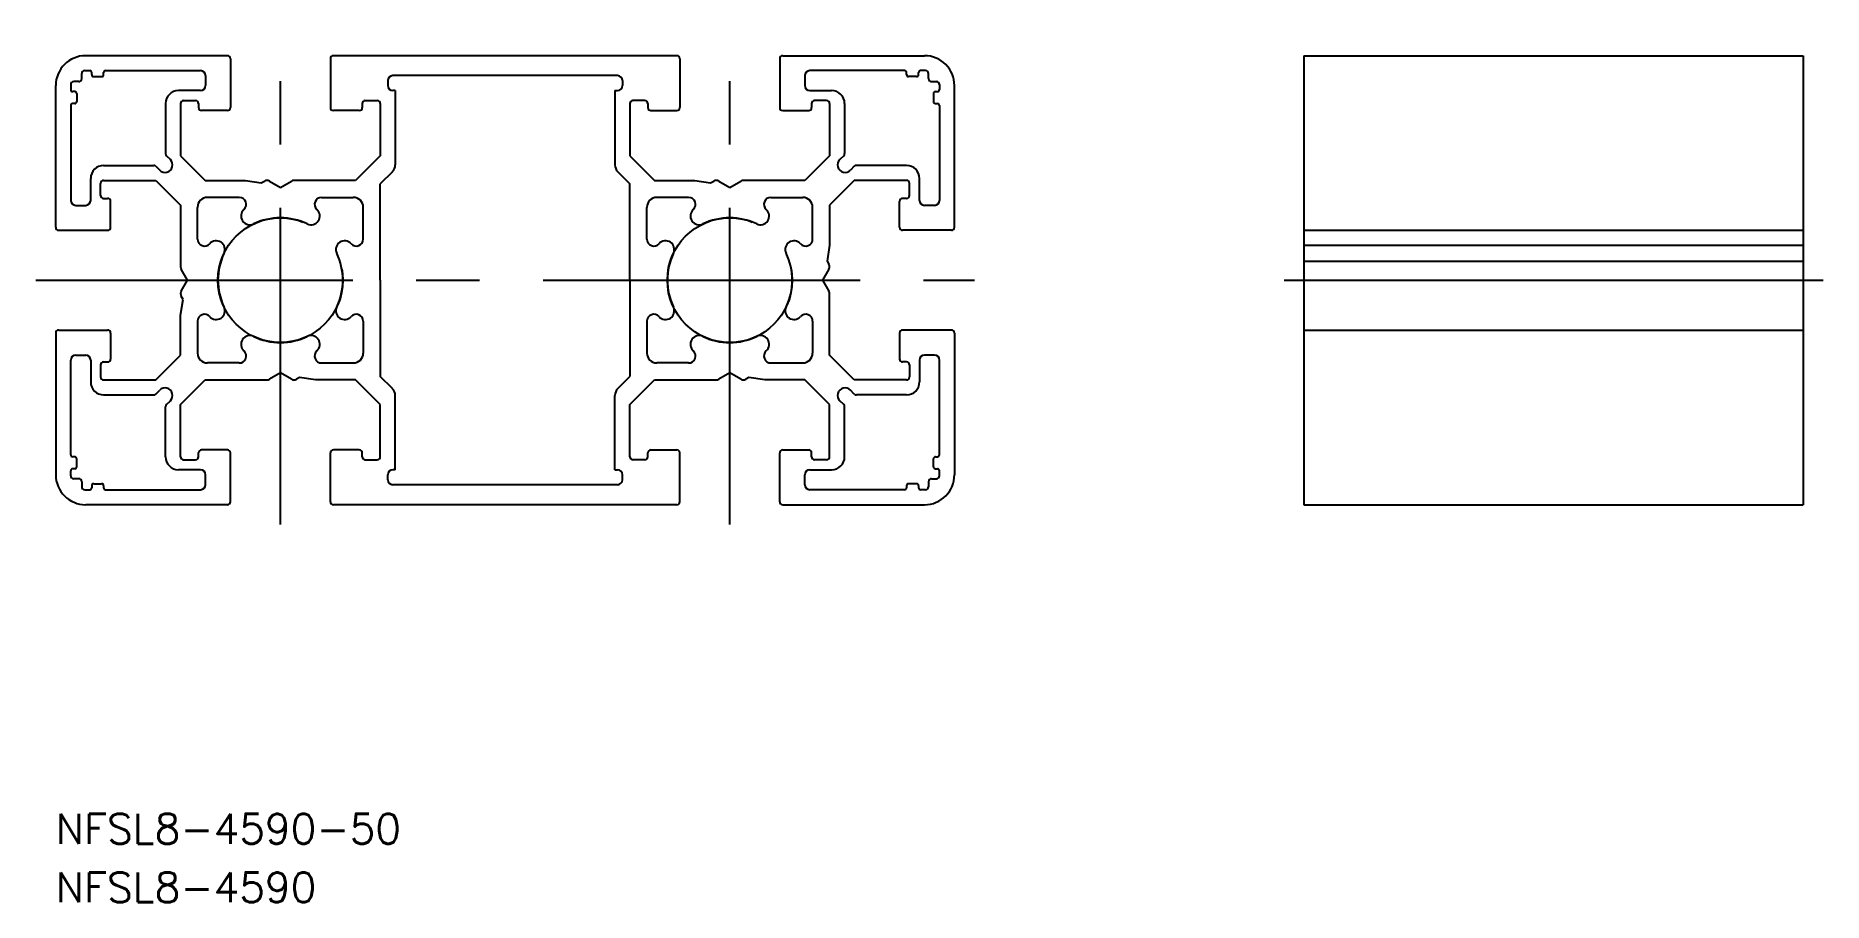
# Model space of a CAD drawing. Extents: x -25 to 155, y -62 to 25.
import ezdxf

# ---------------------------------------------------------------- set-up
doc = ezdxf.new("R2010")
doc.units = 0
doc.linetypes.add('CENTER', pattern=[50.8, 31.75, -6.35, 6.35, -6.35])
doc.linetypes.add('PHANTOM', pattern=[63.5, 31.75, -6.35, 6.35, -6.35, 6.35, -6.35])
doc.layers.get('0').update_dxf_attribs({"linetype": 'CONTINUOUS'})
doc.layers.add('CENTER', color=1, linetype='CENTER')
doc.styles.get("Standard").update_dxf_attribs({"font": 'txt.shx', "height": 3, "bigfont": 'bigfont.shx'})

# ---------------------------------------------------------------- blocks, each defined once
blk = doc.blocks.new('*U52')
at = {"color": 7, "linetype": 'CONTINUOUS'}
blk.add_text('NFSL8-4590-50', height=3, dxfattribs=at).set_placement((-22.5, -56.48))
blk = doc.blocks.new('*U53')
at = {"color": 7, "linetype": 'CONTINUOUS'}
blk.add_text('NFSL8-4590', height=3, dxfattribs=at).set_placement((-22.5, -62.35))

msp = doc.modelspace()

# ---------------------------------------------------------------- linework, layer by layer
at = {"color": 7, "linetype": 'CONTINUOUS'}
for p, q in [((-5.3, 22.5), (-19.5, 22.5)), ((-5, 22.2), (-5, 17.3)), ((5, 22.2), (5, 17.3)), ((39.7, 22.5), (5.3, 22.5)), ((40, 22.2), (40, 17.3)), ((50, 22.2), (50, 17.3)), ((50.3, 22.5), (64.5, 22.5)), ((102.5, 22.5), (152.5, 22.5)), ((102.5, 22.5), (102.5, -22.5)), ((152.5, 22.5), (152.5, -22.5)), ((-20.2, 19.9), (-20.7, 19.9)), ((-19.9, 20.2), (-19.9, 20.7)), ((-19.6, 21), (-19.1, 21)), ((-18.9, 20.6), (-18.9, 20.8)), ((-18.7, 20.4), (-17.9, 20.4)), ((-17.7, 20.6), (-17.7, 20.8)), ((-17.5, 21), (-8, 21)), ((-7.5, 20.5), (-7.5, 19.5)), ((10.75, 20), (10.75, 19.5)), ((33.75, 20.5), (11.25, 20.5)), ((34.25, 20), (34.25, 19.5)), ((52.5, 20.5), (52.5, 19.5)), ((62.5, 21), (53, 21)), ((62.7, 20.6), (62.7, 20.8)), ((63.7, 20.4), (62.9, 20.4)), ((63.9, 20.6), (63.9, 20.8)), ((64.6, 21), (64.1, 21)), ((64.9, 20.2), (64.9, 20.7)), ((65.2, 19.9), (65.7, 19.9)), ((-22.5, 5.3), (-22.5, 19.5)), ((-21, 19.6), (-21, 19.1)), ((-20.6, 18.9), (-20.8, 18.9)), ((-20.4, 18.7), (-20.4, 17.9)), ((-8, 19), (-10.2, 19)), ((-9.7, 18), (-8.5, 18)), ((8.5, 18), (9.7, 18)), ((11.5, 19), (11.25, 19)), ((11.5, 19), (11.5, 11.56)), ((33.5, 19), (33.5, 11.56)), ((33.5, 19), (33.75, 19)), ((36.5, 18), (35.3, 18)), ((53, 19), (55.2, 19)), ((54.7, 18), (53.5, 18)), ((65.4, 18.7), (65.4, 17.9)), ((65.6, 18.9), (65.8, 18.9)), ((66, 19.6), (66, 19.1)), ((67.5, 5.3), (67.5, 19.5)), ((-21, 17.5), (-21, 8)), ((-20.6, 17.7), (-20.8, 17.7)), ((-11.5, 17.7), (-11.5, 12.68)), ((-10, 17.7), (-10, 12.47)), ((-8.2, 17.7), (-8.2, 17.3)), ((-5.3, 17), (-7.9, 17)), ((7.9, 17), (5.3, 17)), ((8.2, 17.7), (8.2, 17.3)), ((10, 17.7), (10, 12.47)), ((35, 17.7), (35, 12.47)), ((36.8, 17.7), (36.8, 17.3)), ((37.1, 17), (39.7, 17)), ((50.3, 17), (52.9, 17)), ((53.2, 17.7), (53.2, 17.3)), ((55, 17.7), (55, 12.47)), ((56.5, 17.7), (56.5, 12.68)), ((65.6, 17.7), (65.8, 17.7)), ((66, 17.5), (66, 8)), ((-17.7, 11.5), (-12.68, 11.5)), ((-12.47, 11.41), (-12.08, 11.02)), ((-11.41, 12.47), (-11.02, 12.08)), ((-10, 12.47), (-7.53, 10)), ((10, 12.47), (7.53, 10)), ((11.21, 10.85), (10, 9.65)), ((33.79, 10.85), (35, 9.65)), ((35, 12.47), (37.47, 10)), ((55, 12.47), (52.53, 10)), ((56.41, 12.47), (56.02, 12.08)), ((57.47, 11.41), (57.08, 11.02)), ((62.7, 11.5), (57.68, 11.5)), ((-19, 8), (-19, 10.2)), ((-18, 8.5), (-18, 9.7)), ((-17.7, 10), (-12.47, 10)), ((-12.47, 10), (-10, 7.53)), ((-7.53, 10), (-3.5, 10)), ((-3.5, 10), (-1.92, 9.75)), ((-1.92, 9.75), (-1.6, 9.93)), ((-1.1, 9.93), (0, 9.3)), ((0, 9.3), (1.1, 9.93)), ((7.53, 10), (1.35, 10)), ((10, 0), (10, 9.65)), ((35, 0), (35, 9.65)), ((37.47, 10), (41.5, 10)), ((41.5, 10), (43.08, 9.75)), ((43.08, 9.75), (43.4, 9.93)), ((43.9, 9.93), (45, 9.3)), ((45, 9.3), (46.1, 9.93)), ((52.53, 10), (46.35, 10)), ((57.47, 10), (55, 7.53)), ((62.7, 10), (57.47, 10)), ((63, 8.5), (63, 9.7)), ((64, 8), (64, 10.2)), ((-20.5, 7.5), (-19.5, 7.5)), ((-17.7, 8.2), (-17.3, 8.2)), ((-17, 5.3), (-17, 7.9)), ((-10, 7.53), (-10, 1.35)), ((-8.3, 4.12), (-8.3, 7.3)), ((-4.12, 8.3), (-7.3, 8.3)), ((4.12, 8.3), (7.3, 8.3)), ((8.3, 4.12), (8.3, 7.3)), ((36.7, 4.12), (36.7, 7.3)), ((40.88, 8.3), (37.7, 8.3)), ((49.12, 8.3), (52.3, 8.3)), ((53.3, 4.12), (53.3, 7.3)), ((55, 7.53), (55, 3.5)), ((62, 5.3), (62, 7.9)), ((62.7, 8.2), (62.3, 8.2)), ((65.5, 7.5), (64.5, 7.5)), ((-22.2, 5), (-17.3, 5)), ((67.2, 5), (62.3, 5)), ((102.5, 5), (152.5, 5)), ((55, 3.5), (54.75, 1.92)), ((54.75, 1.92), (54.93, 1.6)), ((102.5, 3.5), (152.5, 3.5)), ((102.5, 1.92), (152.5, 1.92)), ((-9.3, 0), (-9.93, 1.1)), ((10, 0), (10, -9.65)), ((35, 0), (35, -9.65)), ((54.93, 1.1), (54.3, 0)), ((-9.93, -1.1), (-9.3, 0)), ((-9.75, -1.92), (-9.93, -1.6)), ((54.3, 0), (54.93, -1.1)), ((55, -7.53), (55, -1.35)), ((102.5, 0), (152.5, 0)), ((-10, -3.5), (-9.75, -1.92)), ((-10, -7.53), (-10, -3.5)), ((-22.5, -5.3), (-22.5, -19.5)), ((-22.2, -5), (-17.3, -5)), ((-17, -5.3), (-17, -7.9)), ((-8.3, -4.12), (-8.3, -7.3)), ((8.3, -4.12), (8.3, -7.3)), ((36.7, -4.12), (36.7, -7.3)), ((53.3, -4.12), (53.3, -7.3)), ((62, -5.3), (62, -7.9)), ((67.2, -5), (62.3, -5)), ((67.5, -5.3), (67.5, -19.5)), ((102.5, -5), (152.5, -5)), ((-21, -17.5), (-21, -8)), ((-20.5, -7.5), (-19.5, -7.5)), ((-19, -8), (-19, -10.2)), ((-18, -8.5), (-18, -9.7)), ((-17.7, -8.2), (-17.3, -8.2)), ((-12.47, -10), (-10, -7.53)), ((-4.12, -8.3), (-7.3, -8.3)), ((4.12, -8.3), (7.3, -8.3)), ((40.88, -8.3), (37.7, -8.3)), ((49.12, -8.3), (52.3, -8.3)), ((57.47, -10), (55, -7.53)), ((62.7, -8.2), (62.3, -8.2)), ((63, -8.5), (63, -9.7)), ((64, -8), (64, -10.2)), ((65.5, -7.5), (64.5, -7.5)), ((66, -17.5), (66, -8)), ((-17.7, -10), (-12.47, -10)), ((-10, -12.47), (-7.53, -10)), ((-7.53, -10), (-1.35, -10)), ((0, -9.3), (-1.1, -9.93)), ((1.1, -9.93), (0, -9.3)), ((1.92, -9.75), (1.6, -9.93)), ((3.5, -10), (1.92, -9.75)), ((7.53, -10), (3.5, -10)), ((10, -12.47), (7.53, -10)), ((11.21, -10.85), (10, -9.65)), ((33.79, -10.85), (35, -9.65)), ((35, -12.47), (37.47, -10)), ((37.47, -10), (43.65, -10)), ((45, -9.3), (43.9, -9.93)), ((46.1, -9.93), (45, -9.3)), ((46.92, -9.75), (46.6, -9.93)), ((48.5, -10), (46.92, -9.75)), ((52.53, -10), (48.5, -10)), ((55, -12.47), (52.53, -10)), ((62.7, -10), (57.47, -10)), ((-17.7, -11.5), (-12.68, -11.5)), ((-12.47, -11.41), (-12.08, -11.02)), ((-11.41, -12.47), (-11.02, -12.08)), ((-10, -17.7), (-10, -12.47)), ((10, -17.7), (10, -12.47)), ((11.5, -19), (11.5, -11.56)), ((33.5, -19), (33.5, -11.56)), ((35, -17.7), (35, -12.47)), ((55, -17.7), (55, -12.47)), ((56.41, -12.47), (56.02, -12.08)), ((57.47, -11.41), (57.08, -11.02)), ((62.7, -11.5), (57.68, -11.5)), ((-11.5, -17.7), (-11.5, -12.68)), ((56.5, -17.7), (56.5, -12.68)), ((-20.6, -17.7), (-20.8, -17.7)), ((-20.4, -18.7), (-20.4, -17.9)), ((-8.2, -17.7), (-8.2, -17.3)), ((-5.3, -17), (-7.9, -17)), ((-5, -22.2), (-5, -17.3)), ((5, -22.2), (5, -17.3)), ((7.9, -17), (5.3, -17)), ((8.2, -17.7), (8.2, -17.3)), ((36.8, -17.7), (36.8, -17.3)), ((37.1, -17), (39.7, -17)), ((40, -22.2), (40, -17.3)), ((50, -22.2), (50, -17.3)), ((50.3, -17), (52.9, -17)), ((53.2, -17.7), (53.2, -17.3)), ((65.4, -18.7), (65.4, -17.9)), ((65.6, -17.7), (65.8, -17.7)), ((-21, -19.6), (-21, -19.1)), ((-20.6, -18.9), (-20.8, -18.9)), ((-8, -19), (-10.2, -19)), ((-9.7, -18), (-8.5, -18)), ((-7.5, -20.5), (-7.5, -19.5)), ((8.5, -18), (9.7, -18)), ((10.75, -20), (10.75, -19.5)), ((11.5, -19), (11.25, -19)), ((33.5, -19), (33.75, -19)), ((34.25, -20), (34.25, -19.5)), ((36.5, -18), (35.3, -18)), ((52.5, -20.5), (52.5, -19.5)), ((53, -19), (55.2, -19)), ((54.7, -18), (53.5, -18)), ((65.6, -18.9), (65.8, -18.9)), ((66, -19.6), (66, -19.1)), ((-20.2, -19.9), (-20.7, -19.9)), ((-19.9, -20.2), (-19.9, -20.7)), ((-19.6, -21), (-19.1, -21)), ((-18.9, -20.6), (-18.9, -20.8)), ((-18.7, -20.4), (-17.9, -20.4)), ((-17.7, -20.6), (-17.7, -20.8)), ((-17.5, -21), (-8, -21)), ((33.75, -20.5), (11.25, -20.5)), ((32.75, -20.5), (26.9, -20.5)), ((62.5, -21), (53, -21)), ((62.7, -20.6), (62.7, -20.8)), ((63.7, -20.4), (62.9, -20.4)), ((63.9, -20.6), (63.9, -20.8)), ((64.6, -21), (64.1, -21)), ((64.9, -20.2), (64.9, -20.7)), ((65.2, -19.9), (65.7, -19.9)), ((-5.3, -22.5), (-19.5, -22.5)), ((39.7, -22.5), (5.3, -22.5)), ((50.3, -22.5), (64.5, -22.5)), ((102.5, -22.5), (152.5, -22.5))]:
    msp.add_line(p, q, dxfattribs=at)
at = {"color": 3, "linetype": 'PHANTOM'}
for centre in [(0, 0), (45, 0)]:
    msp.add_circle(centre, 6.25, dxfattribs=at)
at = {"color": 7, "linetype": 'CONTINUOUS'}
for centre, radius, start, end in [((-19.5, 19.5), 3, 90, 180), ((-5.3, 22.2), 0.3, 360, 90), ((5.3, 22.2), 0.3, 90, 180), ((39.7, 22.2), 0.3, 0, 90), ((50.3, 22.2), 0.3, 90, 180), ((64.5, 19.5), 3, 0, 90), ((-20.7, 19.6), 0.3, 89.9998, 180), ((-20.2, 20.2), 0.3, 269.9998, 360), ((-19.6, 20.7), 0.3, 90, 180), ((-19.1, 20.8), 0.2, 360, 90), ((-18.7, 20.6), 0.2, 180, 270), ((-17.9, 20.6), 0.2, 270, 360), ((-17.5, 20.8), 0.2, 90, 180), ((-8, 20.5), 0.5, 360, 90), ((11.25, 20), 0.5, 90, 180), ((33.75, 20), 0.5, 360, 90), ((53, 20.5), 0.5, 90, 180), ((62.5, 20.8), 0.2, 0, 90), ((62.9, 20.6), 0.2, 180, 270), ((63.7, 20.6), 0.2, 270, 0), ((64.1, 20.8), 0.2, 90, 180), ((64.6, 20.7), 0.3, 0, 90), ((65.2, 20.2), 0.3, 180, 270.0002), ((65.7, 19.6), 0.3, 0, 90.0002), ((-20.8, 19.1), 0.2, 180, 270), ((-20.6, 18.7), 0.2, 360, 90), ((-10.2, 17.7), 1.3, 90, 180), ((-9.7, 17.7), 0.3, 90, 180), ((-8.5, 17.7), 0.3, 360, 90), ((-8, 19.5), 0.5, 270, 360), ((8.5, 17.7), 0.3, 90, 180), ((9.7, 17.7), 0.3, 360, 90), ((11.25, 19.5), 0.5, 180, 270), ((33.75, 19.5), 0.5, 270, 360), ((35.3, 17.7), 0.3, 90, 180), ((36.5, 17.7), 0.3, 0, 90), ((53, 19.5), 0.5, 180, 270), ((53.5, 17.7), 0.3, 90, 180), ((54.7, 17.7), 0.3, 0, 90), ((55.2, 17.7), 1.3, 0, 90), ((65.6, 18.7), 0.2, 90, 180), ((65.8, 19.1), 0.2, 270, 0), ((-20.8, 17.5), 0.2, 90, 180), ((-20.6, 17.9), 0.2, 270, 360), ((-7.9, 17.3), 0.3, 180, 270), ((-5.3, 17.3), 0.3, 270, 360), ((5.3, 17.3), 0.3, 180, 270), ((7.9, 17.3), 0.3, 270, 360), ((37.1, 17.3), 0.3, 180, 270), ((39.7, 17.3), 0.3, 270, 0), ((50.3, 17.3), 0.3, 180, 270), ((52.9, 17.3), 0.3, 270, 0), ((65.6, 17.9), 0.2, 180, 270), ((65.8, 17.5), 0.2, 0, 90), ((-11.2, 12.68), 0.3, 180, 225.0001), ((56.2, 12.68), 0.3, 314.9999, 0), ((-17.7, 10.2), 1.3, 90, 180), ((-12.68, 11.2), 0.3, 44.9998, 90), ((-11.55, 11.55), 0.75, 224.8703, 45), ((10.5, 11.56), 1, 315, 360), ((34.5, 11.56), 1, 180, 225), ((56.55, 11.55), 0.75, 135, 315.1297), ((57.68, 11.2), 0.3, 90, 135.0002), ((62.7, 10.2), 1.3, 0, 90), ((-17.7, 9.7), 0.3, 90, 180), ((-1.35, 9.5), 0.5, 59.9999, 119.9999), ((1.35, 9.5), 0.5, 89.9999, 119.9999), ((43.65, 9.5), 0.5, 59.9999, 119.9999), ((46.35, 9.5), 0.5, 89.9999, 119.9999), ((62.7, 9.7), 0.3, 360, 90), ((-20.5, 8), 0.5, 180, 270), ((-19.5, 8), 0.5, 270, 360), ((-17.7, 8.5), 0.3, 180, 270), ((-17.3, 7.9), 0.3, 360, 90), ((-7.3, 7.3), 1, 90, 180), ((-4.12, 7.6), 0.7, 311.9908, 90), ((4.12, 7.6), 0.7, 90, 228.0092), ((7.3, 7.3), 1, 360, 90), ((37.7, 7.3), 1, 90, 180), ((40.88, 7.6), 0.7, 311.9908, 90), ((49.12, 7.6), 0.7, 90, 228.0092), ((52.3, 7.3), 1, 360, 90), ((62.3, 7.9), 0.3, 90, 180), ((62.7, 8.5), 0.3, 270, 0), ((64.5, 8), 0.5, 180, 270), ((65.5, 8), 0.5, 270, 0), ((-3.07, 6.43), 0.875, 131.9908, 295.5288), ((0, 0), 6.25, 90, 115.5288), ((0, 0), 6.25, 64.4712, 90), ((3.07, 6.43), 0.875, 244.4712, 48.0092), ((41.93, 6.43), 0.875, 131.9908, 295.5288), ((45, 0), 6.25, 90, 115.5288), ((45, 0), 6.25, 64.4712, 90), ((48.07, 6.43), 0.875, 244.4712, 48.0092), ((-22.2, 5.3), 0.3, 180, 270), ((-17.3, 5.3), 0.3, 270, 360), ((-7.6, 4.12), 0.7, 180, 318.0092), ((-6.43, 3.07), 0.875, 334.4712, 138.0092), ((6.43, 3.07), 0.875, 41.9908, 205.5288), ((7.6, 4.12), 0.7, 221.9908, 360), ((37.4, 4.12), 0.7, 180, 318.0092), ((38.57, 3.07), 0.875, 334.4712, 138.0092), ((51.43, 3.07), 0.875, 41.9908, 205.5288), ((52.6, 4.12), 0.7, 221.9908, 360), ((62.3, 5.3), 0.3, 180, 270), ((67.2, 5.3), 0.3, 270, 0), ((0, 0), 6.25, 154.4712, 205.5288), ((0, 0), 6.25, 334.4712, 25.5288), ((45, 0), 6.25, 154.4712, 205.5288), ((45, 0), 6.25, 334.4712, 25.5288), ((-9.5, 1.35), 0.5, 179.9999, 209.9999), ((54.5, 1.35), 0.5, 329.9999, 29.9999), ((-9.5, -1.35), 0.5, 149.9999, 209.9999), ((54.5, -1.35), 0.5, 359.9999, 29.9999), ((-7.6, -4.12), 0.7, 41.9908, 180), ((-6.43, -3.07), 0.875, 221.9908, 25.5288), ((6.43, -3.07), 0.875, 154.4712, 318.0092), ((7.6, -4.12), 0.7, 0, 138.0092), ((37.4, -4.12), 0.7, 41.9908, 180), ((38.57, -3.07), 0.875, 221.9908, 25.5288), ((51.43, -3.07), 0.875, 154.4712, 318.0092), ((52.6, -4.12), 0.7, 360, 138.0092), ((-22.2, -5.3), 0.3, 90, 180), ((-17.3, -5.3), 0.3, 0, 90), ((62.3, -5.3), 0.3, 90, 180), ((67.2, -5.3), 0.3, 360, 90), ((-4.12, -7.6), 0.7, 270, 48.0092), ((-3.07, -6.43), 0.875, 64.4712, 228.0092), ((0, 0), 6.25, 244.4712, 270), ((0, 0), 6.25, 270, 295.5288), ((3.07, -6.43), 0.875, 311.9908, 115.5288), ((4.12, -7.6), 0.7, 131.9908, 270), ((40.88, -7.6), 0.7, 270, 48.0092), ((41.93, -6.43), 0.875, 64.4712, 228.0092), ((45, 0), 6.25, 244.4712, 270), ((45, 0), 6.25, 270, 295.5288), ((48.07, -6.43), 0.875, 311.9908, 115.5288), ((49.12, -7.6), 0.7, 131.9908, 270), ((-20.5, -8), 0.5, 90, 180), ((-19.5, -8), 0.5, 0, 90), ((-17.7, -8.5), 0.3, 90, 180), ((-17.3, -7.9), 0.3, 270, 0), ((-7.3, -7.3), 1, 180, 270), ((7.3, -7.3), 1, 270, 0), ((37.7, -7.3), 1, 180, 270), ((52.3, -7.3), 1, 270, 360), ((62.3, -7.9), 0.3, 180, 270), ((62.7, -8.5), 0.3, 360, 90), ((64.5, -8), 0.5, 90, 180), ((65.5, -8), 0.5, 360, 90), ((-17.7, -10.2), 1.3, 180, 270), ((-17.7, -9.7), 0.3, 180, 270), ((-1.35, -9.5), 0.5, 269.9999, 299.9999), ((1.35, -9.5), 0.5, 239.9999, 299.9999), ((43.65, -9.5), 0.5, 269.9999, 299.9999), ((46.35, -9.5), 0.5, 239.9999, 299.9999), ((62.7, -9.7), 0.3, 270, 0), ((62.7, -10.2), 1.3, 270, 360), ((-12.68, -11.2), 0.3, 270, 315.0002), ((-11.55, -11.55), 0.75, 315, 135.1297), ((-11.2, -12.68), 0.3, 134.9999, 180), ((10.5, -11.56), 1, 0, 45), ((34.5, -11.56), 1, 135, 180), ((56.55, -11.55), 0.75, 44.8703, 225), ((56.2, -12.68), 0.3, 360, 45.0001), ((57.68, -11.2), 0.3, 224.9998, 270), ((-20.8, -17.5), 0.2, 180, 270), ((-20.6, -17.9), 0.2, 0, 90), ((-10.2, -17.7), 1.3, 180, 270), ((-9.7, -17.7), 0.3, 180, 270), ((-8.5, -17.7), 0.3, 270, 0), ((-7.9, -17.3), 0.3, 90, 180), ((-5.3, -17.3), 0.3, 0, 90), ((5.3, -17.3), 0.3, 90, 180), ((7.9, -17.3), 0.3, 0, 90), ((8.5, -17.7), 0.3, 180, 270), ((9.7, -17.7), 0.3, 270, 0), ((35.3, -17.7), 0.3, 180, 270), ((36.5, -17.7), 0.3, 270, 360), ((37.1, -17.3), 0.3, 90, 180), ((39.7, -17.3), 0.3, 360, 90), ((50.3, -17.3), 0.3, 90, 180), ((52.9, -17.3), 0.3, 360, 90), ((53.5, -17.7), 0.3, 180, 270), ((54.7, -17.7), 0.3, 270, 360), ((55.2, -17.7), 1.3, 270, 360), ((65.6, -17.9), 0.2, 90, 180), ((65.8, -17.5), 0.2, 270, 360), ((-19.5, -19.5), 3, 180, 270), ((-20.8, -19.1), 0.2, 90, 180), ((-20.7, -19.6), 0.3, 180, 270.0002), ((-20.6, -18.7), 0.2, 270, 360), ((-8, -19.5), 0.5, 0, 90), ((11.25, -19.5), 0.5, 90, 180), ((33.75, -19.5), 0.5, 360, 90), ((53, -19.5), 0.5, 90, 180), ((64.5, -19.5), 3, 270, 360), ((65.6, -18.7), 0.2, 180, 270), ((65.7, -19.6), 0.3, 269.9998, 360), ((65.8, -19.1), 0.2, 360, 90), ((-20.2, -20.2), 0.3, 0, 90.0002), ((-19.6, -20.7), 0.3, 180, 270), ((-19.1, -20.8), 0.2, 270, 0), ((-18.7, -20.6), 0.2, 90, 180), ((-17.9, -20.6), 0.2, 0, 90), ((-17.5, -20.8), 0.2, 180, 270), ((-8, -20.5), 0.5, 270, 360), ((11.25, -20), 0.5, 180, 270), ((33.75, -20), 0.5, 270, 360), ((53, -20.5), 0.5, 180, 270), ((62.5, -20.8), 0.2, 270, 360), ((62.9, -20.6), 0.2, 90, 180), ((63.7, -20.6), 0.2, 360, 90), ((64.1, -20.8), 0.2, 180, 270), ((64.6, -20.7), 0.3, 270, 360), ((65.2, -20.2), 0.3, 89.9998, 180), ((-5.3, -22.2), 0.3, 270, 0), ((5.3, -22.2), 0.3, 180, 270), ((39.7, -22.2), 0.3, 270, 360), ((50.3, -22.2), 0.3, 180, 270)]:
    msp.add_arc(centre, radius, start, end, dxfattribs=at)
at = {"layer": 'CENTER', "color": 1, "linetype": 'CENTER'}
for p, q in [((0, -24.5), (0, 24.5)), ((45, -24.5), (45, 24.5)), ((-24.5, 0), (69.5, 0)), ((100.5, 0), (154.5, 0))]:
    msp.add_line(p, q, dxfattribs=at)

# ---------------------------------------------------------------- block references
at = {"color": 7, "linetype": 'CONTINUOUS'}
for name in ['*U52', '*U53']:
    msp.add_blockref(name, (0, 0), dxfattribs=at)

doc.saveas('drawing.dxf')
